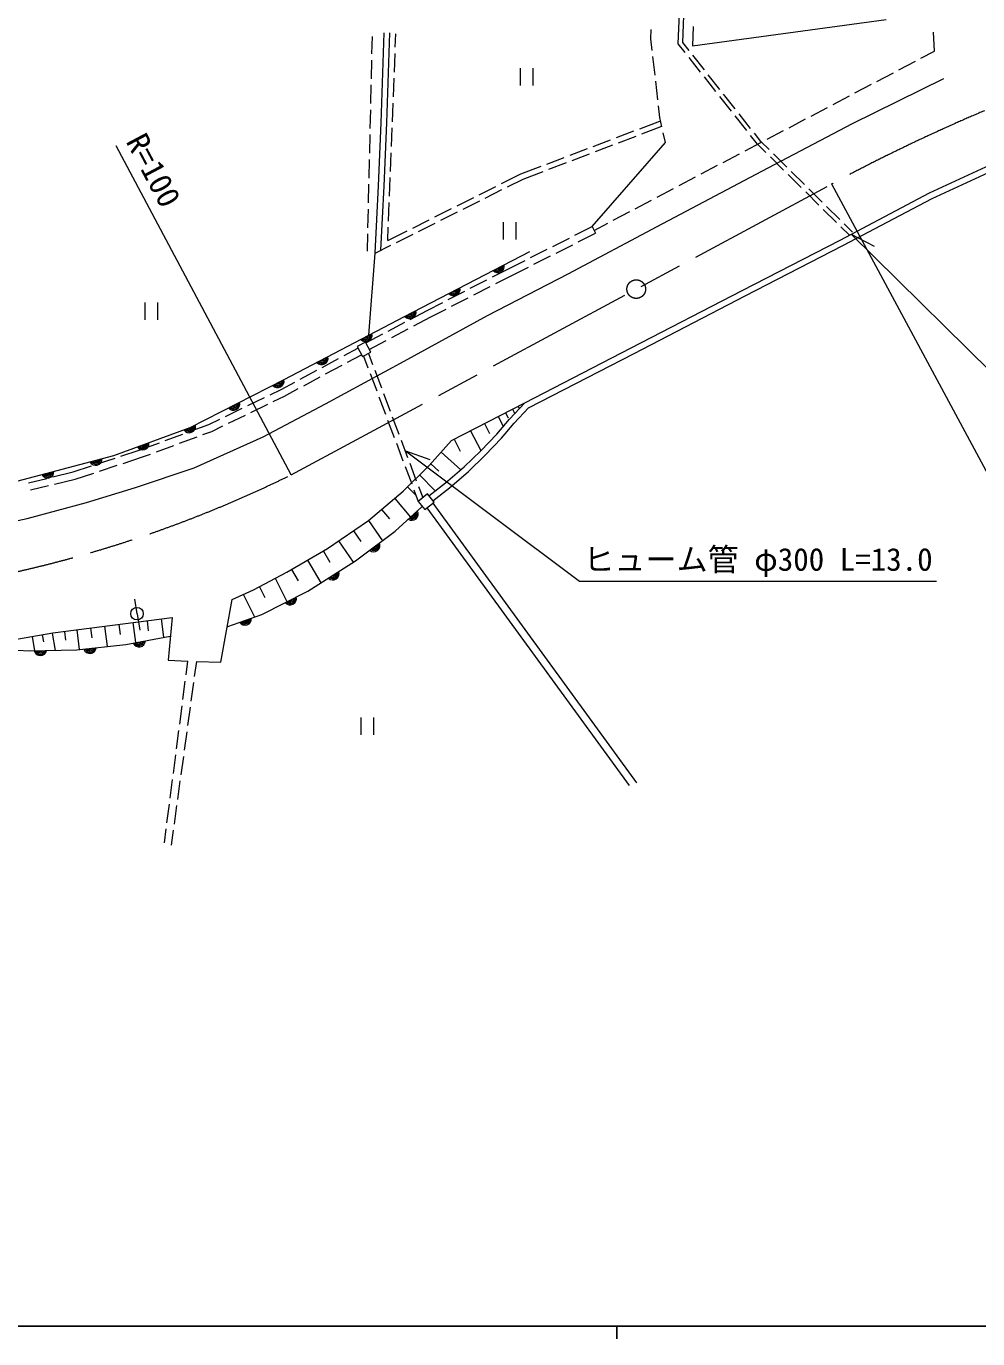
# Model space of a CAD drawing. Units: millimetres, scale not verified. Extents: x 40000 to 680000, y 20000 to 380000.
# Drawn here: x 120462 to 197062, y 204000 to 309676 of the extents above; entities that cross this region are included whole.
import ezdxf
from ezdxf.enums import TextEntityAlignment as Align

# ---------------------------------------------------------------- set-up
doc = ezdxf.new("R2010")
doc.units = ezdxf.units.MM
doc.header["$LTSCALE"] = 1000
doc.linetypes.add('CHAIN', pattern=[18.5, 12, -1.5, 3.5, -1.5])
for name, color, linetype, lineweight in [('M-BMK', 2, 'CHAIN', 13), ('M-STR-HTXT', 7, 'Continuous', 13), ('M-TTL-BAND', 7, 'Continuous', 25), ('M-WORK', 1, 'Continuous', 13)]:
    doc.layers.add(name, color=color, linetype=linetype, lineweight=lineweight)
doc.styles.add('ＭＳ ゴシック', font='')
doc.styles.get('ＭＳ ゴシック').set_extended_font_data('MS Gothic')

msp = doc.modelspace()

# ---------------------------------------------------------------- linework, layer by layer
at = {"layer": 'M-BMK'}
msp.add_line((141784, 273556), (185298, 296977), dxfattribs=at)
msp.add_circle((169569, 288511), 750, dxfattribs=at)
for centre, radius, start, end in [((256206, 164794), 150000, 77.66498, 118.21066), ((97665, 363298), 100000, 257.31497, 296.17959)]:
    msp.add_arc(centre, radius, start, end, dxfattribs=at)
at = {"layer": 'M-STR-HTXT'}
for p, q in [((141784, 273556), (127707, 300049)), ((185298, 296977), (199504, 270553)), ((186881, 292935), (188727, 291958)), ((151000, 275500), (152960, 274780))]:
    msp.add_line(p, q, dxfattribs=at)
for points in [[(186881, 292935), (200000, 280000), (228750, 280000)], [(151000, 275500), (165000, 265000), (193750, 265000)]]:
    msp.add_lwpolyline(points, dxfattribs=at)
at = {"layer": 'M-TTL-BAND'}
for p, q in [((40000, 205000), (579000, 205000)), ((168000, 205000), (168000, 204000))]:
    msp.add_line(p, q, dxfattribs=at)
at = {"layer": 'M-WORK'}
for p, q in [((172954, 308261), (173349, 318842)), ((173309, 308377), (173699, 318829)), ((174104, 308111), (189686, 310224)), ((174159, 309653), (174104, 308111)), ((148301, 308856), (148269, 307453)), ((149046, 301903), (149286, 309149)), ((149496, 301886), (149735, 309135)), ((150175, 307984), (150217, 309061)), ((170750, 308652), (170774, 309414)), ((170855, 307730), (170750, 308652)), ((193587, 307680), (193501, 309198)), ((173512, 307554), (172954, 308261)), ((173820, 307729), (173309, 308377)), ((192488, 307102), (193587, 307680)), ((148257, 306953), (148223, 305453)), ((150096, 305986), (150155, 307485)), ((171081, 305743), (170911, 307233)), ((174751, 305984), (173822, 307162)), ((175059, 306159), (174130, 307336)), ((190719, 306170), (192046, 306869)), ((150018, 303987), (150077, 305486)), ((160214, 306313), (160214, 304913)), ((161264, 304913), (161264, 306313)), ((175989, 304414), (175060, 305591)), ((176297, 304588), (175368, 305766)), ((186978, 301847), (194331, 305470)), ((188949, 305238), (190276, 305937)), ((148211, 304954), (148177, 303454)), ((171307, 303756), (171138, 305246)), ((187180, 304306), (188507, 305005)), ((149940, 301989), (149999, 303488)), ((177228, 302843), (176299, 304021)), ((177536, 303018), (176607, 304196)), ((185410, 303374), (186737, 304073)), ((148165, 302954), (148130, 301454)), ((171469, 302338), (171364, 303259)), ((171639, 301572), (171469, 302338)), ((178467, 301273), (177538, 302451)), ((178775, 301448), (177846, 302626)), ((183641, 302441), (184968, 303140)), ((148833, 296815), (149046, 301903)), ((149282, 296794), (149496, 301886)), ((149862, 299990), (149921, 301489)), ((167977, 300716), (169379, 301249)), ((169846, 301427), (171467, 302044)), ((170017, 301011), (171627, 301624)), ((179679, 298011), (186978, 301847)), ((180101, 300577), (181429, 301276)), ((181871, 301509), (183198, 302208)), ((148119, 300955), (148084, 299455)), ((166019, 293549), (171917, 300317)), ((166108, 300004), (167510, 300538)), ((166279, 299587), (167681, 300121)), ((168148, 300299), (169550, 300833)), ((171917, 300317), (171747, 301084)), ((178332, 299645), (179659, 300344)), ((179335, 300173), (178777, 300881)), ((179596, 300407), (179085, 301055)), ((180011, 299504), (179335, 300173)), ((180265, 299745), (179596, 300407)), ((149784, 297992), (149843, 299491)), ((162370, 298580), (163772, 299114)), ((164239, 299292), (165641, 299826)), ((164410, 298876), (165811, 299409)), ((176562, 298713), (177890, 299412)), ((181433, 298097), (180366, 299152)), ((181686, 298338), (180620, 299393)), ((148073, 298955), (148038, 297456)), ((160282, 297785), (161903, 298402)), ((162541, 298164), (163942, 298698)), ((171260, 293562), (179679, 298011)), ((174793, 297781), (176120, 298480)), ((193166, 296256), (198423, 298689)), ((193388, 295808), (198626, 298232)), ((148027, 296956), (147992, 295456)), ((149706, 295993), (149764, 297492)), ((158724, 297005), (160282, 297785)), ((159205, 296743), (160463, 297373)), ((160463, 297373), (162073, 297986)), ((173023, 296849), (174351, 297548)), ((182854, 296690), (181788, 297745)), ((183108, 296931), (182042, 297986)), ((148559, 291411), (148833, 296815)), ((149021, 291643), (149282, 296794)), ((156936, 296110), (158277, 296781)), ((157417, 295847), (158758, 296519)), ((171254, 295917), (172581, 296616)), ((184275, 295283), (183209, 296338)), ((184529, 295524), (183463, 296579)), ((185973, 292455), (193166, 296256)), ((147980, 294956), (147946, 293457)), ((149628, 293995), (149686, 295494)), ((153359, 294318), (154700, 294990)), ((155147, 295214), (156489, 295886)), ((155629, 294952), (156970, 295623)), ((169484, 294985), (170811, 295684)), ((185697, 293876), (184631, 294931)), ((185951, 294117), (184885, 295172)), ((186204, 292012), (193388, 295808)), ((151571, 293423), (152912, 294095)), ((152052, 293161), (153393, 293832)), ((153840, 294056), (155182, 294728)), ((158865, 293905), (158865, 292505)), ((159915, 292505), (159915, 293905)), ((166174, 293241), (167272, 293820)), ((167715, 294053), (169042, 294752)), ((147934, 292957), (147902, 291553)), ((149566, 292419), (149608, 293495)), ((149566, 292419), (151124, 293199)), ((150264, 292265), (151605, 292937)), ((164094, 289752), (171260, 293562)), ((164633, 292849), (166019, 293549)), ((164904, 292314), (166289, 293013)), ((166019, 293549), (166289, 293013)), ((186729, 292854), (186052, 293524)), ((186975, 293103), (186306, 293765)), ((148559, 291411), (149817, 292041)), ((161062, 291047), (162401, 291723)), ((162847, 291948), (164187, 292624)), ((163118, 291413), (164458, 292089)), ((178105, 288406), (185973, 292455)), ((178335, 287962), (186204, 292012)), ((148054, 284805), (148559, 291411)), ((159230, 290123), (160615, 290822)), ((161333, 290512), (162672, 291188)), ((157594, 286395), (164094, 289752)), ((157991, 289488), (159230, 290123)), ((158266, 288955), (159502, 289588)), ((159502, 289588), (160886, 290287)), ((156211, 288576), (157546, 289260)), ((156486, 288043), (157821, 288727)), ((154431, 287664), (155766, 288348)), ((154706, 287131), (156041, 287815)), ((169172, 283770), (178105, 288406)), ((169401, 283326), (178335, 287962)), ((130004, 287431), (130004, 286031)), ((131054, 286031), (131054, 287431)), ((150880, 282719), (157594, 286395)), ((151375, 286074), (152747, 286802)), ((152747, 286802), (153986, 287436)), ((153024, 286270), (154261, 286903)), ((149609, 285137), (150934, 285840)), ((151655, 285543), (153024, 286270)), ((147795, 284175), (149167, 284903)), ((148076, 283645), (149446, 284372)), ((149888, 284606), (151213, 285309)), ((146047, 283157), (147154, 283752)), ((146325, 282626), (147438, 283223)), ((147760, 284241), (147094, 283888)), ((147094, 283888), (147525, 283073)), ((147525, 283073), (148192, 283425)), ((148192, 283425), (147760, 284241)), ((148010, 283329), (148345, 282440)), ((160593, 279354), (169172, 283770)), ((160900, 278949), (169401, 283326)), ((144284, 282212), (145606, 282921)), ((144563, 281681), (145885, 282390)), ((144566, 279282), (150880, 282719)), ((147619, 283122), (147972, 282182)), ((142522, 281267), (143844, 281976)), ((142800, 280735), (144122, 281444)), ((148148, 281714), (148676, 280310)), ((148521, 281972), (149049, 280568)), ((140093, 280008), (140974, 280436)), ((140974, 280436), (142081, 281030)), ((141247, 279902), (142360, 280499)), ((149225, 280100), (149753, 278696)), ((138295, 279134), (139644, 279790)), ((138549, 278590), (139898, 279246)), ((139531, 276618), (144566, 279282)), ((140348, 279465), (141247, 279902)), ((148852, 279842), (149380, 278438)), ((154688, 276311), (160593, 279354)), ((159374, 278040), (160593, 279354)), ((160057, 279077), (160154, 278887)), ((135166, 277612), (136047, 278040)), ((136496, 278259), (137845, 278915)), ((136751, 277716), (138100, 278372)), ((149556, 277970), (150085, 276566)), ((149929, 278228), (150457, 276824)), ((158356, 276832), (159374, 278040)), ((158452, 278250), (158879, 277422)), ((159032, 278549), (159246, 278135)), ((159612, 278848), (159808, 278468)), ((159749, 277708), (160900, 278949)), ((133532, 277007), (135166, 277612)), ((134687, 276795), (135402, 277060)), ((135402, 277060), (136301, 277497)), ((156230, 277105), (157048, 275518)), ((157341, 277678), (157750, 276884)), ((158727, 276497), (159749, 277708)), ((129554, 275534), (131188, 276139)), ((130936, 275406), (132342, 275927)), ((131657, 276313), (133063, 276834)), ((132811, 276101), (134218, 276621)), ((133990, 274114), (139531, 276618)), ((150261, 276098), (150789, 274694)), ((150633, 276356), (151161, 274952)), ((152904, 274313), (154688, 276311)), ((154904, 276422), (155392, 275475)), ((157053, 275482), (158356, 276832)), ((157408, 275129), (158727, 276497)), ((126186, 274431), (127611, 274898)), ((128086, 275053), (129554, 275534)), ((128268, 274481), (129752, 274968)), ((129752, 274968), (130467, 275233)), ((153856, 275379), (155445, 273960)), ((155727, 274191), (157053, 275482)), ((156065, 273822), (157408, 275129)), ((122594, 273393), (124243, 273794)), ((124243, 273794), (125711, 274275)), ((124408, 273216), (125892, 273703)), ((126367, 273858), (127792, 274326)), ((129248, 272542), (133990, 274114)), ((150799, 272235), (152904, 274313)), ((150965, 274226), (151493, 272822)), ((151337, 274484), (151865, 273080)), ((153020, 274443), (153689, 273845)), ((154223, 272901), (155727, 274191)), ((154540, 272514), (156065, 273822)), ((120650, 272920), (122108, 273275)), ((120799, 272339), (122256, 272693)), ((122742, 272811), (124408, 273216)), ((152134, 273553), (153394, 272277)), ((152885, 271859), (154223, 272901)), ((125305, 271317), (129248, 272542)), ((148028, 269891), (150799, 272235)), ((150124, 271664), (151398, 270159)), ((151152, 272583), (151845, 271882)), ((151669, 272354), (152022, 271414)), ((152756, 272016), (152022, 271414)), ((152041, 272612), (152376, 271722)), ((153293, 271360), (152756, 272016)), ((153192, 271464), (154540, 272514)), ((120536, 270038), (125305, 271317)), ((149070, 270772), (149707, 270019)), ((152022, 271414), (152559, 270759)), ((152559, 270759), (153293, 271360)), ((169033, 248552), (152736, 270904)), ((153184, 271271), (169592, 248752)), ((116221, 269132), (120536, 270038)), ((144725, 267626), (148028, 269891)), ((148015, 269882), (149130, 268255)), ((146814, 269058), (147402, 268201)), ((141448, 265708), (144725, 267626)), ((144379, 267424), (144912, 266513)), ((145613, 268235), (146789, 266520)), ((143104, 266677), (144170, 264855)), ((138757, 264296), (141448, 265708)), ((141825, 265929), (142360, 265015)), ((137034, 263516), (138757, 264296)), ((139221, 264602), (139679, 263680)), ((140512, 265243), (141453, 263347)), ((129380, 262379), (129202, 263542)), ((136115, 258481), (137034, 263516)), ((137930, 263961), (138846, 262116)), ((122613, 260829), (132199, 262078)), ((129380, 262379), (129610, 261038)), ((132199, 262078), (131879, 258641)), ((124526, 261078), (124734, 259483)), ((125642, 261224), (125746, 260426)), ((126759, 261369), (126972, 259732)), ((127905, 261518), (128012, 260700)), ((129051, 261668), (129262, 260048)), ((130185, 261815), (130290, 261006)), ((131318, 261963), (131512, 260478)), ((115739, 259660), (122613, 260829)), ((120942, 260545), (121139, 259389)), ((121751, 260683), (121850, 260105)), ((122560, 260820), (122798, 259424)), ((123543, 260950), (123634, 260248)), ((131879, 258641), (133477, 258561)), ((133333, 257448), (133477, 258561)), ((134157, 258521), (133993, 257329)), ((134157, 258521), (136115, 258481)), ((133076, 255465), (133269, 256952)), ((133925, 256833), (133721, 255347)), ((132820, 253481), (133012, 254969)), ((133653, 254852), (133449, 253366)), ((147390, 254017), (147390, 252617)), ((148440, 252617), (148440, 254017)), ((132563, 251498), (132755, 252985)), ((133381, 252871), (133177, 251384)), ((132306, 249514), (132499, 251002)), ((133109, 250889), (132906, 249403)), ((132049, 247531), (132242, 249019)), ((132838, 248908), (132634, 247422)), ((131792, 245548), (131985, 247035)), ((132566, 246926), (132362, 245440)), ((131584, 243939), (131728, 245052)), ((132294, 244945), (132130, 243752))]:
    msp.add_line(p, q, dxfattribs=at)
for points in [[(77987, 274361), (80439, 273935), (80652, 271661), (89203, 270569), (94611, 270329), (101938, 270543), (111289, 271200), (111715, 273189), (116404, 273597), (116546, 272212), (127504, 275107), (133667, 277371), (141233, 281234), (150903, 286296), (161000, 291544)], [(136699, 261359), (139416, 262318), (143132, 264196), (146969, 266634), (150166, 269031), (152310, 270994)], [(88119, 259834), (101033, 259441), (115739, 259660), (120734, 259381), (124531, 259461), (128487, 259900), (132043, 260579)]]:
    msp.add_lwpolyline(points, dxfattribs=at)
msp.add_circle((129380, 262379), 500, dxfattribs=at)
for centre, radius, start, end in [((158435, 290338), 512, 220.14529, 14.78453), ((158435, 290338), 410, 223.39059, 11.53923), ((158435, 290338), 308, 228.92504, 6.00478), ((158435, 290338), 205, 240.7483, 354.18152), ((154886, 288493), 512, 220.14529, 14.78453), ((154886, 288493), 410, 223.39059, 11.53923), ((154886, 288493), 308, 228.92504, 6.00478), ((154886, 288493), 205, 240.7483, 354.18152), ((151337, 286648), 512, 220.14529, 14.78453), ((151337, 286648), 410, 223.39059, 11.53923), ((151337, 286648), 308, 228.92504, 6.00478), ((151337, 286648), 205, 240.7483, 354.18152), ((147792, 284795), 512, 220.30866, 14.9479), ((147792, 284795), 410, 223.55396, 11.7026), ((147792, 284795), 308, 229.08841, 6.16815), ((147792, 284795), 205, 240.91167, 354.34489), ((144248, 282940), 512, 220.30866, 14.9479), ((144248, 282940), 410, 223.55396, 11.7026), ((144248, 282940), 308, 229.08841, 6.16815), ((144248, 282940), 205, 240.91167, 354.34489), ((140703, 281090), 512, 219.72758, 14.36681), ((140703, 281090), 410, 222.97287, 11.12151), ((140703, 281090), 308, 228.50732, 5.58706), ((140703, 281090), 205, 240.33058, 353.7638), ((137140, 279271), 512, 219.72758, 14.36681), ((137140, 279271), 410, 222.97287, 11.12151), ((137140, 279271), 308, 228.50732, 5.58706), ((137140, 279271), 205, 240.33058, 353.7638), ((133588, 277462), 512, 212.85549, 7.49472), ((133588, 277462), 410, 216.10079, 4.24943), ((133588, 277462), 308, 221.63523, 358.71498), ((133588, 277462), 205, 233.4585, 346.89172), ((129833, 276083), 512, 212.85549, 7.49472), ((129833, 276083), 410, 216.10079, 4.24943), ((129833, 276083), 308, 221.63523, 358.71498), ((129833, 276083), 205, 233.4585, 346.89172), ((126047, 274839), 512, 207.47878, 2.11802), ((126047, 274839), 410, 210.72408, 358.87272), ((126047, 274839), 308, 216.25853, 353.33827), ((126047, 274839), 205, 228.08179, 341.51501), ((122180, 273817), 512, 207.47878, 2.11802), ((122180, 273817), 410, 210.72408, 358.87272), ((122180, 273817), 308, 216.25853, 353.33827), ((122180, 273817), 205, 228.08179, 341.51501), ((151501, 270406), 512, 235.14245, 29.78168), ((151501, 270406), 410, 238.38774, 26.53638), ((151501, 270406), 308, 243.92219, 21.00194), ((151501, 270406), 205, 255.74545, 9.17867), ((148429, 267869), 512, 229.55028, 24.18951), ((148429, 267869), 410, 232.79558, 20.94422), ((148429, 267869), 308, 238.33003, 15.40977), ((148429, 267869), 205, 250.15329, 3.58651), ((145144, 265607), 512, 225.11294, 19.75217), ((145144, 265607), 410, 228.35824, 16.50688), ((145144, 265607), 308, 233.89268, 10.97243), ((145144, 265607), 205, 245.71595, 359.14917), ((141702, 263599), 512, 219.49134, 14.13057), ((141702, 263599), 410, 222.73663, 10.88527), ((141702, 263599), 308, 228.27108, 5.35083), ((141702, 263599), 205, 240.09434, 353.52756), ((138076, 261964), 512, 212.12042, 6.75965), ((138076, 261964), 410, 215.36571, 3.51435), ((138076, 261964), 308, 220.90016, 357.97991), ((138076, 261964), 205, 232.72342, 346.15665), ((129538, 260216), 512, 203.49426, 358.13349), ((129538, 260216), 410, 206.73956, 354.8882), ((129538, 260216), 308, 212.27401, 349.35375), ((129538, 260216), 205, 224.09727, 337.53049), ((121601, 259511), 512, 193.88643, 348.52567), ((121601, 259511), 410, 197.13173, 345.28037), ((121601, 259511), 308, 202.66618, 339.74592), ((121601, 259511), 205, 214.48944, 327.92266), ((125584, 259691), 512, 199.02058, 353.65981), ((125584, 259691), 410, 202.26587, 350.41451), ((125584, 259691), 308, 207.80032, 344.88006), ((125584, 259691), 205, 219.62358, 333.0568)]:
    msp.add_arc(centre, radius, start, end, dxfattribs=at)

# ---------------------------------------------------------------- texts
at = {"layer": 'M-STR-HTXT', "style": 'ＭＳ ゴシック'}
msp.add_text('R=100', height=1833, rotation=297.983, dxfattribs=at).set_placement((130716, 298083), align=Align.MIDDLE_CENTER)
msp.add_text('ヒューム管 φ300 L=13.0', height=1833, dxfattribs=at).set_placement((179375, 266750), align=Align.MIDDLE_CENTER)

doc.saveas('drawing.dxf')
